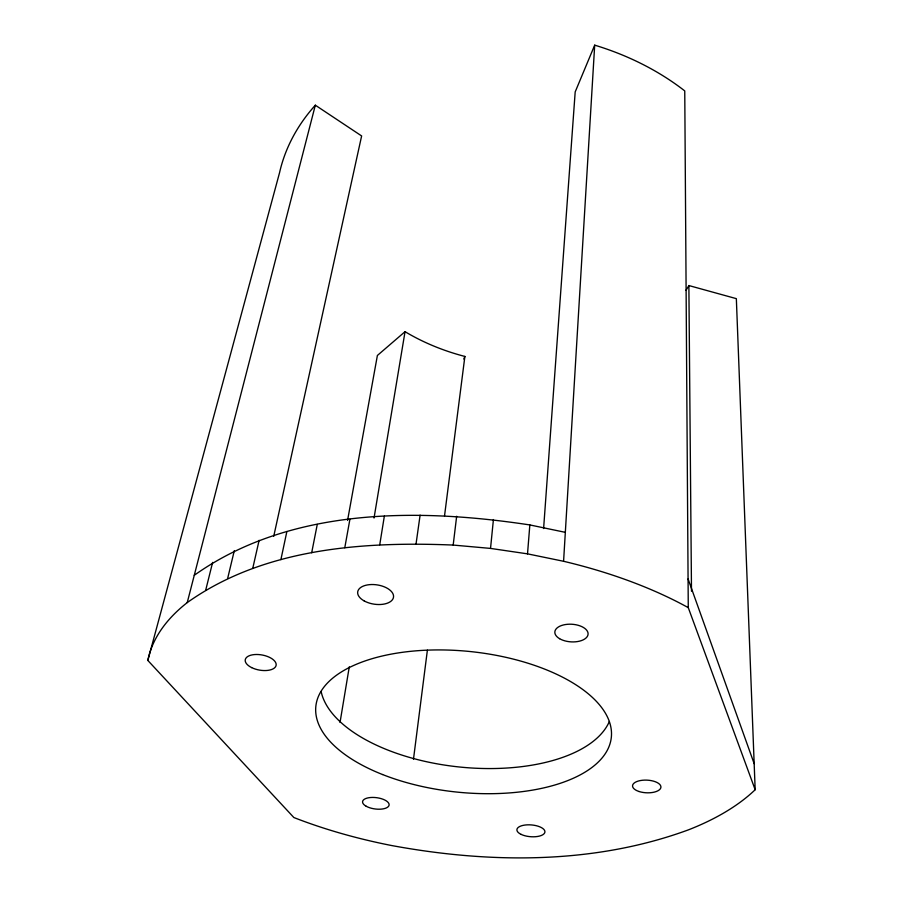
<?xml version="1.0" encoding="UTF-8"?>
<svg xmlns="http://www.w3.org/2000/svg" width="903" height="903" viewBox="0 0 903 903"><rect width="100%" height="100%" fill="white"/><g stroke="black" fill="none" stroke-linecap="round" stroke-linejoin="round"><path stroke-width="1.35" d="M688.267 607.64A320.757 154.244 6 0 0 563.585 561.282L594.693 45.15A241.349 181.379 6 0 1 684.756 90.91L688.267 607.64L755.168 789.73A320.757 154.244 6 0 1 688.628 829.778C594.016 864.611 489.663 863.64 391.586 845.524A320.757 154.244 6 0 1 293.859 817.531L147.832 660.443L279.558 172.687A241.349 181.379 6 0 1 315.328 105.188L361.629 135.947L273.722 536.348M543.606 528.537L575.188 91.914L594.693 45.15M563.585 561.282L527.521 553.855L529.835 524.936C418.157 507.994 290.202 507.238 194.269 575.279M527.521 553.855L490.532 548.414L493.422 519.541M147.832 660.443A320.757 154.244 6 0 1 187.237 602.594C263.574 548.302 362.442 541.326 453.182 545.062L456.658 516.256M413.472 759.276L427.39 650.171M444.524 515.895L464.876 356.437A187.914 140.733 6 0 1 405.041 331.672L377.386 355.477L347.565 520.433M416.057 543.832L420.109 515.128M379.745 544.746L384.351 516.144M340.025 722.479L349.28 666.843M374.034 518.029L405.041 331.672M344.788 547.749L349.901 519.281M311.682 552.76L317.258 524.44M280.889 559.646L286.872 531.506M252.772 568.258L259.116 540.31M227.658 578.428L234.295 550.672M205.76 589.941L212.623 562.4M187.237 602.594L315.328 105.188M463.803 358.999L464.876 356.437M453.182 545.062L490.532 548.414M529.835 524.936L565.323 532.341M685.987 290.337A187.914 140.733 6 0 0 688.876 285.551L736.34 298.645L755.168 789.73M688.075 578.925L754.163 763.656M688.876 285.551L691.495 591.228M609.344 721.497A146.613 71.788 6 0 1 459.108 766.963A146.613 71.788 6 0 1 321.129 691.472M382.556 774.537A148.555 70.581 6 0 0 611.275 737.774A148.555 70.581 6 0 0 396.914 653.129A148.555 70.581 6 0 0 382.556 774.537M521.144 834.395A14.053 5.903 4.7 0 0 544.498 833.198A14.053 5.903 4.7 0 0 527.115 824.857A14.053 5.903 4.7 0 0 521.144 834.395M364.202 600.935A18.094 9.752 8.4 0 0 393.324 597.989A18.094 9.752 8.4 0 0 369.304 584.67A18.094 9.752 8.4 0 0 364.202 600.935M639.019 791.502A14.222 6.344 2.7 0 0 660.917 787.314A14.222 6.344 2.7 0 0 640.238 780.576A14.222 6.344 2.7 0 0 639.019 791.502M366.2 806.255A13.364 5.689 7.3 0 0 388.572 806.289A13.364 5.689 7.3 0 0 372.758 797.428A13.364 5.689 7.3 0 0 366.2 806.255M559.578 638.681A16.649 8.816 3.7 0 0 587.481 636.175A16.649 8.816 3.7 0 0 567.321 624.312A16.649 8.816 3.7 0 0 559.578 638.681M251.632 667.599A15.69 7.675 10.2 0 0 276.104 665.409A15.69 7.675 10.2 0 0 254.307 654.585A15.69 7.675 10.2 0 0 251.632 667.599"/></g></svg>
